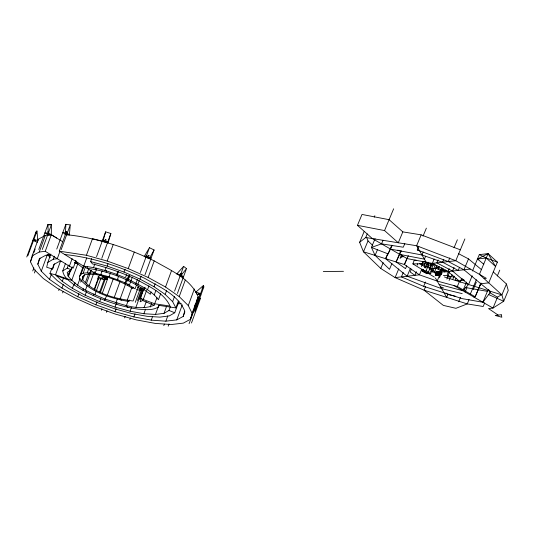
<?xml version="1.0" encoding="UTF-8"?>
<svg xmlns="http://www.w3.org/2000/svg" width="535" height="535" viewBox="0 0 535 535"><rect width="100%" height="100%" fill="white"/><g stroke="black" fill="none" stroke-linecap="round" stroke-linejoin="round"><path stroke-width="0.8" d="M61.15 249.678L70.259 224.901L69.389 234.872L67.243 233.099L62.842 232.498L65.357 234.577C96.367 237.567 126.206 247.498 154.214 260.879C170.277 270.269 190.453 278.481 198.171 296.718L196.479 302.71L190.406 319.301L183.324 323.127L171.327 324.524L155.244 323.407L136.164 319.85L115.386 314.092L94.334 306.522L74.432 297.667L57.044 288.118L43.348 278.534L34.287 269.566L30.475 261.822L32.167 255.837L39.249 252.012L45.248 251.31L51.313 234.731L51.42 224.727L42.278 249.484M438.947 271.74L439.93 273.318C439.817 272.001 437.744 270.677 436.914 272.168C434.801 273.8 437.269 275.612 439.309 275.064C441.763 273.994 438.76 270.235 436.754 271.78L436.145 272.435L436.145 275.13M439.382 274.729L438.439 275.291L437.69 274.803L438.854 274.254L439.529 272.509C437.095 269.406 436.734 273.291 435.905 273.927C439.616 273.592 437.322 276.883 435.818 274.549C437.523 274.388 439.556 275.699 435.871 274.388C436.185 275.933 435.624 273.278 436.52 275.084C435.483 274.776 436.406 273.659 438.225 274.89M436.921 274.047C434.922 273.519 437.122 272.796 437.831 271.512L439.91 272.623L438.011 271.492L436.988 272.114L436.754 271.78L439.222 272.041L439.141 273.318L438.299 274.722M436.185 273.92L436.192 272.977L437.041 271.7L438.6 271.599L439.195 272.315C438.707 276.448 434.948 274.803 436.072 274.542M435.905 273.927L436.627 273.933L436.834 272.556L437.891 273.218L437.744 273.612L436.353 272.877L437.677 273.385L437.436 272.308L437.844 272.275L440.104 273.546L439.944 273.994M436.5 272.79L436.152 273.813L436.961 272.95L436.319 272.275L437.235 271.726L436.319 272.275C435.831 273.318 443.615 275.224 437.79 274.736L438.466 275.291M437.857 272.924L437.329 271.726L439.817 272.703L440.004 273.9L438.941 275.211L437.316 274.736L437.148 275.244C435.089 275.585 435.931 273.365 437.403 275.064L439.255 274.89M438.198 274.916L439.061 275.064M437.115 273.024L437.235 272.308M133.389 287.155L132.84 288.659C122.207 281.651 109.996 277.451 97.617 274.763L59.285 251.169L65.357 234.577L65.885 224.319L70.286 224.921M437.951 274.97L435.898 275.017L436.747 275.15L437.055 274.428L436.206 273.887L436.466 272.89L436.687 273.345L436.005 273.465L436.292 273.987M437.764 272.636C444.558 275.953 433.691 274.107 436.754 271.78M435.871 275.13L436.105 274.368M436.747 275.15L438.526 273.204L438.814 272.121L438.259 271.492M436.901 274.034L437.53 273.278C439.048 272.168 440.191 275.632 440.144 274.228L440.138 273.873M436.132 274.194L437.697 273.746L438.479 271.599M436.533 272.937L436.687 273.345L436.533 272.308M439.309 275.064C441.081 274.321 437.844 272.93 436.961 273.124L436.466 272.81L436.045 273.378L436.353 273.606M436.734 273.218C438.914 274.281 437.155 271.426 438.64 271.74M50.852 254.085L47.822 262.377L46.685 267.246L52.557 269.098L54.483 263.822M52.557 269.098L53.587 264.671L58.556 261.802L61.645 261.401M436.654 275.064L435.905 274.549L437.403 275.064M62.635 241.686L51.32 234.718L45.321 235.42L38.239 239.245L37.39 242.241L32.836 240.402L33.926 239.185L37.811 240.757L36.982 231.006L27.84 255.777M184.869 311.892L183.211 316.412L176.771 319.89L165.87 321.167L151.244 320.151L133.904 316.914L115.012 311.678L95.872 304.803L77.782 296.751L61.973 288.071L49.528 279.357L41.289 271.205L37.818 264.163L39.356 258.719L45.796 255.242L50.705 254.667M183.211 316.412L184.749 310.969C177.734 294.39 159.397 286.927 144.791 278.387C119.546 266.343 92.675 257.342 64.742 254.526M190.406 319.301L192.098 313.309L198.171 296.718M102.867 241.573L105.636 231.842L110.865 233.521L108.063 243.01L107.863 241.713L102.633 240.048L102.867 241.573L107.99 242.529L92.481 238.69L86.409 255.282L59.285 251.169M437.991 271.787L437.436 272.308M437.329 275.217L437.918 274.161L439.716 274.923L436.272 274.883M32.167 255.837L38.239 239.245M30.475 261.822L32.956 255.034M33.785 252.774L35.163 249.002M39.249 252.012L45.321 235.42M32.769 270.937L33.872 267.915M34.387 273.01L35.491 269.994M37.818 264.163L40.025 258.137M41.289 271.205L47.354 254.627M47.822 262.377L53.279 259.228L54.383 256.212M178.891 301.446L174.751 312.754L169.294 315.904L159.878 317.128L147.152 316.332L131.984 313.577L115.399 309.049L98.54 303.057L82.55 296.015L68.513 288.392L57.399 280.714L49.949 273.499L51.882 268.222M49.528 279.357L51.454 274.08M60.034 251.169L57.272 258.713L53.279 259.228M60.488 261.22L55.526 274.783L62.294 281.336L72.406 288.318L85.159 295.246L99.697 301.653L115.025 307.097L130.099 311.216L143.888 313.717L155.458 314.44L164.018 313.329L168.98 310.467L170.364 306.695M178.369 301.098L175.888 307.886L159.102 305.411L158.367 307.003C152.408 310.735 145.072 309.584 138.425 309.17C126.849 307.545 115.587 304.315 104.626 300.309C94.033 296.169 83.681 291.321 74.231 284.941C69.617 281.129 63.571 277.384 62.755 270.911L65.517 263.374M58.73 290.538L59.278 289.034M62.294 281.336L63.672 277.571M62.755 270.911L67.296 268.109L68.4 265.092M75.957 260.585L73.201 268.115L69.389 266.169L72.151 258.632M61.973 288.071L63.351 284.299M68.099 275.766L70.031 270.489M156.962 297.761L154.087 305.238C138.451 311.778 120.469 303.579 105.234 299.152C91.94 293.468 77.281 287.89 68.166 276.087L70.098 270.81M68.273 276.822L71.583 267.781M62.615 292.926L63.17 291.421M68.166 276.087L67.169 272.429L71.295 269.874L72.399 266.865M72.406 288.318L73.783 284.546M74.231 284.941L75.06 282.681M129.396 300.048L128.848 301.546C111.247 298.309 92.214 292.859 79.815 279.19L79.468 276.649L83.594 265.38M86.75 257.91L83.714 266.203C99.182 267.754 113.988 272.997 128.213 279.063C138.665 285.262 151.037 289.535 158.44 299.74L160.647 293.702M79.468 276.649L81.006 274.167L84.028 265.902M77.602 285.182L80.083 278.401M81.006 274.167L83.152 273.198L85.627 266.437M80.685 282.119L81.547 279.765M138.632 285.937L133.121 301.004C115.092 298.69 95.477 293.695 82.698 279.952L82.417 277.658L82.965 276.16M82.698 279.952L84.617 274.696M87.613 266.758L87.058 268.262C109.849 271.285 132.065 280.34 150.355 294.237L151.184 291.976M143.641 288.82L139.795 299.332L140.357 298.416L154.755 303.793L170.016 306.04C164.031 292.765 149.319 286.733 137.408 279.892C123.01 273.064 107.963 267.674 92.468 263.922L90.589 261.555L91.692 258.539M77.782 296.751L78.886 293.735M88.649 269.011L87.265 272.783L83.152 273.198M85.272 282.868L88.576 273.86M82.892 290.331L83.44 288.82M90.83 270.362L89.452 274.127L85.714 274.508L83.788 275.405L82.417 277.658M86.603 283.089L91.264 270.342M96.561 256.633L105.636 231.842M93.518 267.567L94.896 263.795M85.473 290.077L87.125 285.556M85.159 295.246L86.543 291.481M89.084 285.991L94.3 271.726M95.531 269.473L96.086 267.968M97.617 274.763L89.452 274.127L87.265 272.783L95.11 273.218L96.487 269.446M101.79 258.305L110.865 233.521M94.227 289.228L99.45 274.963M94.254 290.472L98.56 278.708L98.493 277.13M102.192 270.71L100.814 274.475L102.238 275.826M93.224 295.554L93.779 294.049M86.409 255.282L107.187 261.047L113.253 244.455M94.869 294.832L100.934 278.253L98.039 276.796M104.94 270.463L106.044 267.447M90.589 261.555L107.167 266.082L107.996 263.822M106.044 272.154L106.592 270.65M99.336 292.852L105.388 276.321L100.667 278.367M95.872 304.803L96.975 301.787M100.433 292.364L106.204 276.602M102.466 292.852L107.401 279.357L107.314 277.123M99.697 301.653L100.801 298.637M95.11 273.218L109.04 276.762L110.417 272.997M104.626 300.309L105.181 298.804M105.234 299.152L106.612 295.387M101.362 310.28L101.918 308.775M107.281 295.233L113.326 278.708M116.737 274.375L117.84 271.359M116.897 275.806L118.556 271.278M136.458 285.048L135.081 288.82L125.865 283.149L117.339 279.705L118.442 276.689M117.453 280.674L118.001 279.17M106.485 312.333L107.033 310.828M114.276 297.306L120.041 281.544M175.888 307.886L172.624 301.633L165.175 294.424L154.053 286.747L140.023 279.123L124.033 272.074L125.136 269.058M192.098 313.309L188.287 305.572L179.218 296.604L165.529 287.014L148.142 277.471L128.239 268.61L134.312 252.018M115.955 302.79L117.332 299.025M125.678 276.99L126.507 274.729M115.025 307.097L116.403 303.332M116.423 304.315L116.978 302.803M124.688 283.898L126.193 279.698M115.012 311.678L116.115 308.668M125.598 283.985L120.087 299.052L121.298 300.296M125.865 283.149L128.346 276.368M127.39 280.193L129.042 275.665M128.213 279.063L129.316 276.047M127.725 281.196L129.731 275.706M127.651 285.529L128.199 284.018M129.33 285.336L132.366 277.043M131.871 287.476L127.203 300.235L128.848 301.546M126.4 305.532L128.059 301.011M135.502 284.633L137.428 279.35M140.364 272.469L149.439 247.672L144.276 256.439L149.238 258.666L151.077 258.184L146.436 255.877L144.276 256.439M124.615 317.897L125.163 316.386M137.876 284.352L139.261 280.581M140.023 279.123L141.126 276.107M130.099 311.216L131.476 307.444M145.005 274.776L154.08 249.979L149.419 247.678M135.301 302.349L140.825 287.268M129.838 319.562L130.393 318.058M137.482 300.496L142.17 287.69M142.009 289.983L142.584 288.418M135.957 307.21L142.022 290.632L137.488 287.061M140.357 298.416L143.928 288.653M148.142 277.471L154.214 260.879M133.904 316.914L135.007 313.905M144.249 289.455L145.072 287.195M141.481 298.022L140.103 301.793L142.651 300.516L143.28 299.506L146.583 290.492M143.199 299.011L142.651 300.516L154.087 305.238M147.546 289.642L148.924 285.871M144.055 307.725L146.262 301.7M143.888 313.717L145.547 309.197M154.053 286.747L155.163 283.731M154.261 294.905L155.919 290.385M150.221 307.057L151.599 303.291M151.244 320.151L152.629 316.386M155.458 314.44L158.768 305.398M165.529 287.014L171.601 270.422M158.367 307.003L158.915 305.492M165.175 294.424L166.552 290.652M164.018 313.329L166.499 306.548M174.577 291.127L183.645 266.33L176.724 274.014L180.643 274.535L183.485 276.849L180.148 276.408L186.488 268.644L177.413 293.447M163.817 325.614L164.372 324.103M172.624 301.633L174.55 296.357M165.87 321.167L167.803 315.891M168.211 326.203L169.04 323.942M179.218 296.604L185.291 280.012M176.771 319.89L182.288 304.823M188.287 305.572L194.352 288.98M189.082 323.668L195.155 307.077L197.542 306.421L194.773 305.057M194.479 310.166L203.554 285.369L195.89 292.09L196.84 294.016L200.806 295.287L200.551 293.575L195.89 292.09M194.733 311.878L203.808 287.081L203.554 285.369M191.47 323.013L200.545 298.222L196.352 301.8M434.3 277.083L412.873 263.889L414.197 260.257L416.237 260.237M417.166 265.26L417.695 263.808M422.837 261.615L422.041 263.795L412.873 263.889M421.453 266.624L423.312 261.535M422.556 269.647L422.115 270.857L426.622 273.632L430.695 273.592L432.561 268.503M424.295 265.186L425.626 261.555M423.132 270.844L423.573 269.633M425.74 267.988L427.866 262.177M428.689 262.284L428.154 263.735L433.992 263.675M423.238 269.64L422.115 270.857L426.181 270.817L428.582 264.27M430.414 265.126L430.942 263.668M428.441 272.201L431.103 264.939M430.046 269.366L432.173 263.548M430.481 272.181L433.671 263.461M432.514 272.161L435.176 264.892L431.778 264.925M434.56 272.141L436.955 265.601M437.978 267.868L438.513 266.417M436.206 273.887L436.339 273.512L437.918 274.161M436.62 272.75L436.473 273.151L436.119 272.87L437.984 272.924M436.266 273.933L436.714 272.71L437.817 273.405M436.038 275.124L436.286 274.435M436.433 274.034L437.282 271.726L437.904 272.114M438.198 269.279L439.262 266.37M436.527 274.094L437.436 271.606M436.694 274.201L436.219 273.512L436.613 273.204C435.222 272.997 437.102 271.385 437.998 272.335M438.646 271.66L438.513 272.034L437.677 271.512L436.901 273.632L436.473 273.365M438.981 272.623L439.422 272.368L438.807 271.74M439.596 273.178L439.108 271.967M438.566 275.03L440.144 274.228M438.098 274.736L438.854 275.211L439.048 274.669L439.402 274.89M439.603 273.465L441.729 267.654L442.164 270.469L446.243 270.429M439.288 276.327L441.95 269.065M439.509 277.739L442.967 268.289M441.321 274.783L442.117 272.603M442.712 272.054L443.776 269.152M444.752 272.034L445.555 269.854M447.227 274.836L448.551 271.198M446.859 279.076L449.514 271.807M449.112 280.46L450.443 276.829L448.19 275.438L443.428 275.485M451.527 276.207L452.062 274.749M452.971 279.009L454.034 276.107M456.027 278.22L455.225 280.4L458.562 280.367M26.75 256.994L35.845 232.197L36.935 230.986L35.892 232.217L36.126 233.762M38.774 249.511L47.876 224.727L51.387 224.7L47.876 224.727M56.75 249.076L65.858 224.299M439.282 274.809L438.854 275.211M461.779 278.287L460.26 281.912L448.009 271.586L432.333 263.38L407.108 258.599L372.367 238.583L357.454 225.335L362.001 214.448L389.092 219.684L402.828 231.882L421.152 234.845L460.334 249.825M484.71 302.863L483.199 306.495L467.249 303.913L424.074 290.197L395.097 277.605L380.766 268.463L363.452 251.784L359.64 242.315L364.188 231.428M359.64 242.315L365.739 237.507L367.257 233.875M374.233 217.177L374.841 215.725M366.535 237.252L368.006 240.89L363.452 251.784L404.433 264.537L419.413 274.836L437.175 281.056L457.338 286.499L475.194 296.785L480.905 283.423M375.055 238.724L371.417 247.431L375.082 255.402L389.513 269.299L391.941 263.494M402.828 231.882L398.281 242.776L384.545 230.572L393.646 208.797M375.082 255.402L377.509 249.591M391.794 245.197L388.156 253.911L371.417 247.431L381.535 243.866L383.047 240.235M380.766 268.463L383.194 262.658M462.193 293.635L441.596 288.639L407.122 276.234L385.608 258.679L387.728 253.597M385.608 258.679L392.215 245.518M406.727 265.748L405.517 268.65L396.127 261.949L400.675 251.062L397.672 250.126M396.127 261.949L401.384 250.795M404.794 243.585L403.283 247.217L381.535 243.866M401.631 254.647L400.06 258.405L401.624 256.894L402.253 255.389M398.736 268.891L395.097 277.605L419.413 274.836L421.834 269.031M407.162 258.004L404.433 264.537L408.319 255.69M403.229 272.529L401.41 276.883L423.66 286.345L462.36 298.664L482.858 302.242L490.655 291.916L490.274 291.254M421.152 234.845L416.604 245.739L429.953 268.65M490.655 291.916L463.945 269.774L448.27 261.568L417.273 249.919L418.791 246.294M423.038 236.129L426.368 228.144M407.122 276.234L410.459 268.249M411.422 269.098L410.205 272.001L414.899 275.351L416.417 271.72M390.697 249.143L421.981 254.968L423.192 252.065M425.639 256.258L424.422 259.161L399.866 254.426M434.152 259.027L432.333 263.38L455.787 260.719L486.362 278.334L484.081 278.595M423.66 286.345L425.479 281.992M425.592 286.566L424.074 290.197L443.334 305.398L455.927 308.314L467.249 303.913L469.068 299.553M438.058 259.963L436.841 262.872L452.523 271.071L468.566 284.5L462.915 290.752L439.108 284.366M459.445 267.52L458.234 270.422L442.559 262.224L443.769 259.314M437.175 281.056L440.82 272.342M448.27 261.568L449.788 257.944M454.028 247.779L457.365 239.794M449.226 268.684L448.009 271.586L470.258 269.058M464.882 238.938L455.787 260.719L416.604 245.739L365.739 237.507M452.523 271.071L454.034 267.44M446.671 297.406L447.882 294.504L445.956 292.986M463.945 269.774L468.493 258.887L458.515 253.664M457.338 286.499L459.766 280.694M463.223 290.024L466.553 282.039M458.656 301.78L460.474 297.42M463.711 290.003L464.313 288.552M472.472 270.977L479.3 254.627L488.074 253.63L497.383 262.137L488.736 282.848L480.805 283.751M465.089 292.13L466.908 287.776L487.405 291.348L488.856 289.428M468.566 284.5L472.204 275.786M470.365 294.009L476.331 279.738M479.3 254.627L486.248 258.004L495.557 266.51L488.074 253.63L479.427 274.335L501.897 294.879L503.702 301.285L492.989 308.073L488.542 308.581L498.172 315.115M473.314 289.395L476.344 282.132M480.958 282.995L475.194 296.785L473.689 296.958M482.858 302.242L487.405 291.348M497.329 275.946L499.757 270.142M501.556 294.638L497.537 297.186L492.989 308.073L453.954 285.583M493.283 271.954L506.451 283.985L501.897 294.879L444.424 276.983M439.87 274.375L439.69 274.736M479.741 285.897L480.718 283.644M437.062 274.542L436.42 275.13M437.055 274.428L435.871 275.017L436.319 274.348M149.238 258.666L154.08 249.979M438.359 273.612L436.045 273.378M436.246 275.124L436.814 274.555M435.818 274.983L439.188 275.03L438.499 275.291L437.69 274.803L438.713 274.622L439.436 273.492L439.663 272.589L439.074 271.827M436.868 272.79L437.282 273.472L436.627 273.933M424.917 267.814L426.041 266.597M202.029 288.8L203.761 287.061L203.501 285.356M196.345 300.616L198.117 298.851L200.545 298.222M436.099 273.652L436.734 273.525L436.333 273.204M103.957 277.237L105.234 276.281M437.951 272.134L438.673 271.74M436.319 272.275L437.804 272.689M483.821 264.257L477.474 259L488.074 253.63M436.319 273.365L437.282 273.472M438.011 271.492L438.967 271.967M438.459 271.961L438.794 271.827M438.091 275.043L439.135 274.448L439.817 272.703C439.75 271.232 436.406 272.475 438.526 271.66M437.356 271.606L439.021 271.787M436.406 273.552L436.56 273.438M439.549 274.89L439.904 274.816L435.965 274.816M178.168 303.867L181.278 303.499M180.609 273.499L181.907 274.02L181.071 273.96M51.313 234.731L48.317 235.066L44.866 232.926L48.371 232.899L56.77 238.095M401.624 256.894L403.724 256.653M477.474 259L486.248 258.004L497.383 262.137M422.456 261.588L424.837 261.561M424.462 267.212L425.479 267.199M429.772 268.57L435.885 268.51M323.314 271.519L343.477 271.319M422.168 270.891L424.222 270.87M422.51 271.098L424.549 271.078M425.766 271.827L423.7 271.834L424.369 272.241M443.174 271.867L448.725 271.813M425.011 272.636L427.09 272.636M426.228 273.392L428.267 273.365M426.569 273.599L428.622 273.579M447.273 276.862L454.262 276.789M460.234 280.347L464.4 280.307L461.578 278.568M436.64 271.947L437.757 271.947M436.741 271.887L439.208 271.88M438.667 272.134L439.449 272.074M436.587 272.168L437.603 272.482M438.794 272.215L439.496 272.215M438.974 272.328L439.65 272.368M436.145 272.435L438.239 272.442M437.918 272.689L436.279 272.689M439.91 272.623L438.132 271.492L437.356 273.606L436.473 273.051M436.266 272.79L438.152 272.796M436.192 272.977L438.091 272.977M439.309 272.997L440.118 272.997M436.827 273.278L437.944 273.385M436.533 273.76L437.697 273.746M440.118 274.408L439.65 274.549M435.831 274.549L437.663 274.595M437.784 274.542L438.6 274.542M435.864 274.716L437.035 274.656M437.911 274.622L438.713 274.622M439.349 274.615L440.044 274.615M436.941 274.355L437.717 274.428M143.641 290.739L136.452 289.656M106.198 240.028L105.154 239.459L105.856 239.954M65.357 234.577L69.389 234.872M106.177 276.515L107.401 279.357L98.56 278.708L97.39 277.993M437.51 271.606L438.339 271.894M437.122 272.435L437.035 272.556M75.408 263.407L77.782 263.849L83.079 268.129M66.654 232.143C68.219 232.203 64.835 230.98 66.133 231.949M357.454 225.335L384.545 230.572M49.949 273.499L55.526 274.783L71.717 280.42L77.782 263.849L75.248 260.752M447.882 294.504L455.753 296.33M48.143 254.834L50.504 255.456M194.961 306.234L195.596 306.281L195.074 305.846M148.523 255.743L149.185 255.743L147.914 255.442M417.273 249.919L419.433 250.594M440.619 286.967L443.388 287.83M422.784 262.993L431.377 265.728M437.115 274.615L437.777 274.829M465.33 287.275L466.908 287.776M436.259 274.555L437.811 275.244M56.596 275.819L67.758 279.705M421.981 254.968L442.559 262.224M109.04 276.762L117.339 279.705M107.167 266.082L124.033 272.074M436.252 273.438L436.607 273.566M107.187 261.047L128.239 268.61M168.98 310.467L174.751 312.754M100.934 278.253L104.633 279.798M67.296 268.109L71.295 269.874M488.662 294.558L503.702 301.285L508.25 290.391L506.451 283.985M437.831 271.512L438.178 271.7M437.877 275.043L437.469 274.89M489.579 292.598L497.537 297.186M446.571 270.61L448.825 271.994M431.451 263.869L433.143 264.912M436.072 266.718L442.164 270.469M435.443 267.607L440.994 271.024M421.312 263.36L436.119 272.475M419.614 263.588L425.706 267.339M431.798 271.091L435.858 273.586M426.181 270.817L430.702 273.592M100.506 275.117L107.401 279.357M45.248 251.31L69.389 266.169M436.914 272.168L438.018 272.863M435.985 274.321L437.309 275.144M48.953 232.096L47.769 231.715L47.916 232.023M183.605 266.323L186.488 268.644M468.493 258.887L481.547 269.7M368.006 240.89L372.781 245.491M47.943 255.208L50.297 257.542M126.079 305.445L127.918 307.324M459.859 281.457L460.26 281.912M435.403 278.013L446.692 297.38M439.623 272.803L439.716 273.318M440.399 271.285L440.833 274.107M47.916 224.747L48.197 231.896M34.307 240.202L35.644 240.743L34.307 240.202M47.1 233.4L48.438 233.949L47.1 233.4M104.546 241.118L105.89 241.653L104.606 241.084M179.941 275.191L181.285 275.726L180.001 275.157M198.345 293.595L199.689 294.136L198.411 293.561M65.17 233.253L66.507 233.795L65.23 233.22M147.219 256.907L148.563 257.449L147.219 256.907M501.235 314.767L495.223 315.456L501.837 317.235L501.235 314.767M77.782 263.849L74.632 262.752L77.782 263.849"/></g></svg>
